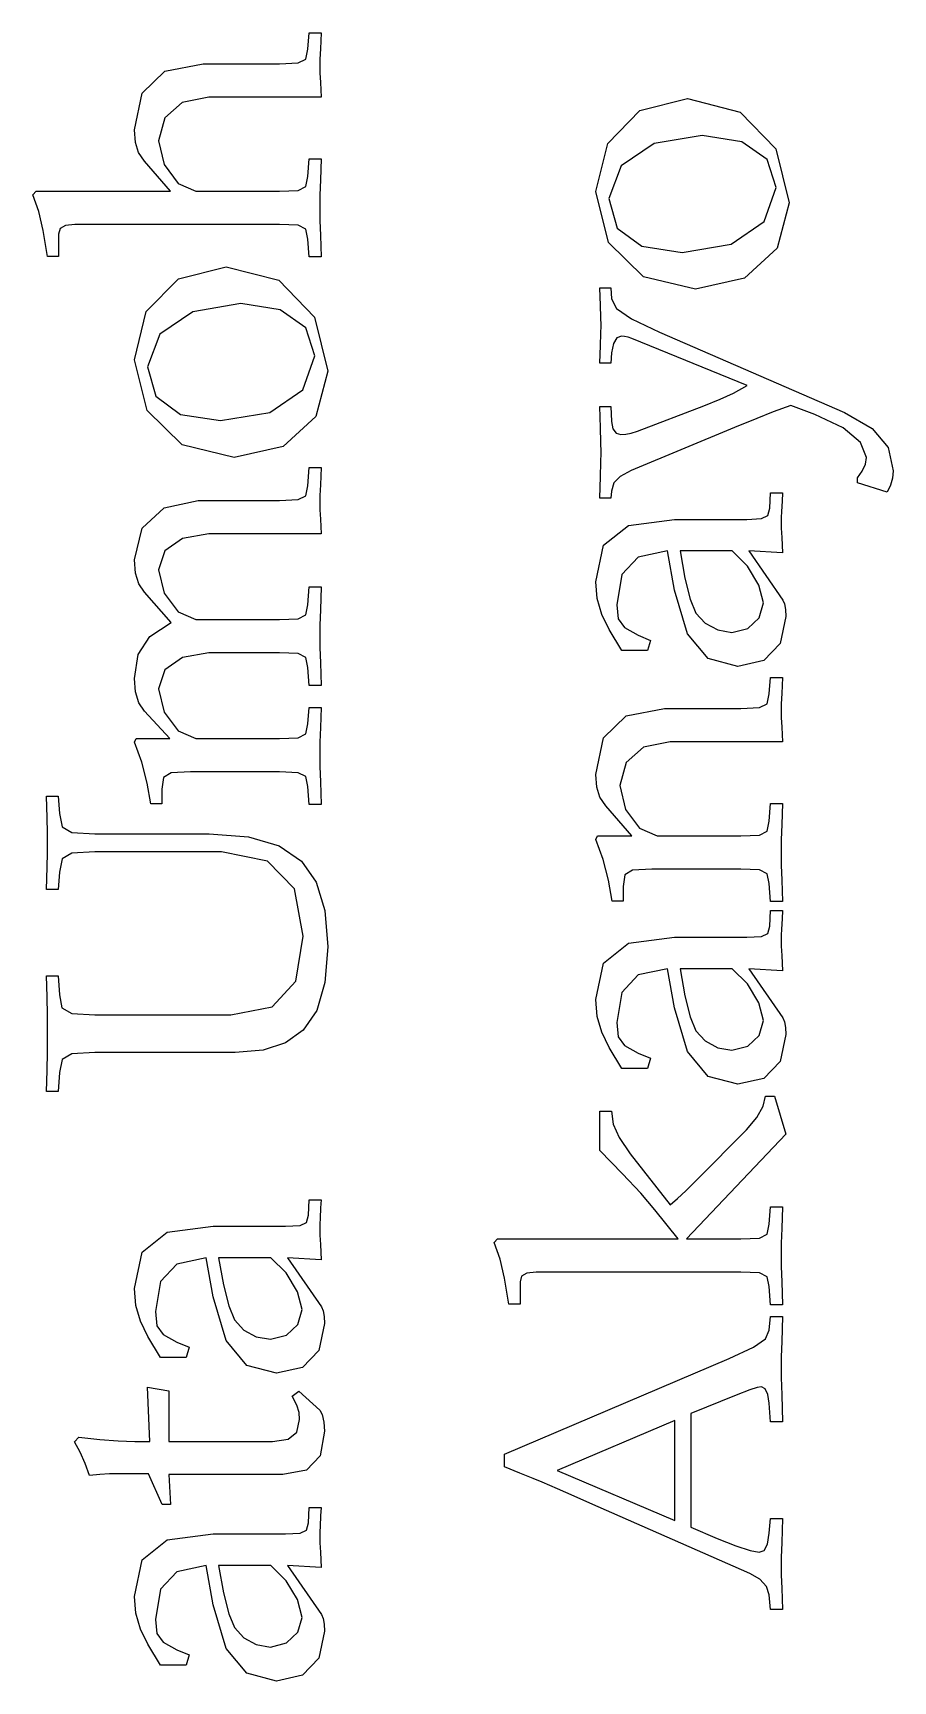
# Model space of a CAD drawing. Header units: metres. Extents: x -185 to 1201, y -340 to 309.
# Drawn here: x 944.49 to 965.65, y 64.64 to 105.17 of the extents above; entities that cross this region are included whole.
import ezdxf

# ---------------------------------------------------------------- set-up
doc = ezdxf.new("R2010")
doc.units = ezdxf.units.M

msp = doc.modelspace()

# ---------------------------------------------------------------- linework, layer by layer
for p, q in [((951.26, 104.768), (951.289, 105.167)), ((951.289, 105.167), (951.58, 105.167)), ((951.58, 105.167), (951.564, 104.774)), ((951.206, 104.526), (951.26, 104.768)), ((951.564, 104.774), (951.554, 104.526)), ((947.177, 103.689), (947.739, 104.229)), ((947.739, 104.229), (948.683, 104.408)), ((948.683, 104.408), (950.56, 104.408)), ((950.56, 104.408), (951.015, 104.43)), ((951.015, 104.43), (951.206, 104.526)), ((951.554, 104.526), (951.551, 104.36)), ((951.551, 104.36), (951.554, 104.186)), ((951.554, 104.186), (951.564, 103.953)), ((951.564, 103.953), (951.58, 103.591)), ((946.992, 102.785), (947.177, 103.689)), ((948.166, 103.456), (947.738, 103.082)), ((948.819, 103.591), (948.166, 103.456)), ((951.58, 103.591), (948.819, 103.591)), ((959.426, 103.257), (960.598, 103.553)), ((960.598, 103.553), (961.894, 103.221)), ((947.738, 103.082), (947.585, 102.512)), ((958.633, 102.453), (959.426, 103.257)), ((961.894, 103.221), (962.773, 102.318)), ((947.013, 102.471), (946.992, 102.785)), ((960.958, 102.649), (959.775, 102.447)), ((961.93, 102.494), (960.958, 102.649)), ((947.089, 102.226), (947.013, 102.471)), ((947.235, 102.016), (947.089, 102.226)), ((947.585, 102.512), (947.724, 101.929)), ((958.342, 101.269), (958.633, 102.453)), ((959.775, 102.447), (958.964, 101.899)), ((962.555, 102.053), (961.93, 102.494)), ((962.773, 102.318), (963.097, 100.987)), ((947.876, 101.278), (947.235, 102.016)), ((947.724, 101.929), (948.067, 101.466)), ((951.26, 101.637), (951.289, 102.075)), ((951.289, 102.075), (951.58, 102.075)), ((951.58, 102.075), (951.564, 101.555)), ((958.964, 101.899), (958.663, 101.094)), ((962.776, 101.366), (962.555, 102.053)), ((948.067, 101.466), (948.498, 101.278)), ((951.015, 101.295), (951.206, 101.393)), ((951.206, 101.393), (951.26, 101.637)), ((951.564, 101.555), (951.554, 101.182)), ((962.483, 100.529), (962.776, 101.366)), ((944.493, 101.19), (944.571, 101.278)), ((944.634, 100.777), (944.493, 101.19)), ((944.571, 101.278), (947.876, 101.278)), ((948.498, 101.278), (950.56, 101.278)), ((950.56, 101.278), (951.015, 101.295)), ((951.554, 101.182), (951.551, 100.869)), ((958.656, 100.015), (958.342, 101.269)), ((958.663, 101.094), (958.87, 100.371)), ((963.097, 100.987), (962.804, 99.8755)), ((944.744, 100.313), (944.634, 100.777)), ((951.551, 100.869), (951.554, 100.557)), ((951.554, 100.557), (951.564, 100.184)), ((961.675, 99.9731), (962.483, 100.529)), ((944.853, 99.6734), (944.744, 100.313)), ((945.163, 100.359), (945.125, 100.218)), ((945.125, 100.218), (945.125, 99.6734)), ((945.29, 100.437), (945.163, 100.359)), ((945.523, 100.461), (945.29, 100.437)), ((950.56, 100.461), (945.523, 100.461)), ((951.015, 100.439), (950.56, 100.461)), ((951.206, 100.344), (951.015, 100.439)), ((951.26, 100.101), (951.206, 100.344)), ((951.289, 99.6637), (951.26, 100.101)), ((951.564, 100.184), (951.58, 99.6637)), ((958.87, 100.371), (959.477, 99.9242)), ((959.513, 99.1745), (958.656, 100.015)), ((959.477, 99.9242), (960.462, 99.7715)), ((960.462, 99.7715), (961.675, 99.9731)), ((962.804, 99.8755), (961.999, 99.1359)), ((945.125, 99.6734), (944.853, 99.6734)), ((948.075, 99.1224), (949.247, 99.4187)), ((949.247, 99.4187), (950.543, 99.086)), ((951.58, 99.6637), (951.289, 99.6637)), ((947.282, 98.3183), (948.075, 99.1224)), ((950.543, 99.086), (951.422, 98.1829)), ((958.456, 98.4647), (958.44, 98.8986)), ((958.44, 98.8986), (958.712, 98.8986)), ((958.712, 98.8986), (958.731, 98.6263)), ((960.792, 98.8673), (959.513, 99.1745)), ((961.999, 99.1359), (960.792, 98.8673)), ((949.607, 98.5145), (948.424, 98.3122)), ((950.579, 98.359), (949.607, 98.5145)), ((958.731, 98.6263), (958.853, 98.393)), ((946.992, 97.134), (947.282, 98.3183)), ((948.424, 98.3122), (947.613, 97.7641)), ((951.204, 97.9183), (950.579, 98.359)), ((951.422, 98.1829), (951.746, 96.852)), ((958.466, 98.1755), (958.456, 98.4647)), ((958.469, 97.9749), (958.466, 98.1755)), ((958.853, 98.393), (959.216, 98.1402)), ((959.216, 98.1402), (959.908, 97.8097)), ((947.613, 97.7641), (947.312, 96.959)), ((951.425, 97.2312), (951.204, 97.9183)), ((958.456, 97.4852), (958.466, 97.7744)), ((958.466, 97.7744), (958.469, 97.9749)), ((958.855, 97.6671), (958.773, 97.531)), ((958.974, 97.7124), (958.855, 97.6671)), ((959.049, 97.7059), (958.974, 97.7124)), ((959.134, 97.6865), (959.049, 97.7059)), ((959.227, 97.6541), (959.134, 97.6865)), ((959.908, 97.8097), (964.458, 95.8361)), ((958.44, 97.0513), (958.456, 97.4852)), ((958.731, 97.3041), (958.712, 97.0513)), ((958.773, 97.531), (958.731, 97.3041)), ((962.066, 96.4972), (959.227, 97.6541)), ((947.305, 95.8805), (946.992, 97.134)), ((947.312, 96.959), (947.519, 96.236)), ((951.132, 96.3944), (951.425, 97.2312)), ((951.746, 96.852), (951.453, 95.7408)), ((958.712, 97.0513), (958.44, 97.0513)), ((961.73, 96.3124), (962.066, 96.4972)), ((947.519, 96.236), (948.126, 95.7894)), ((950.324, 95.8384), (951.132, 96.3944)), ((960.997, 96.0013), (961.404, 96.1601)), ((961.404, 96.1601), (961.73, 96.3124)), ((948.163, 95.0397), (947.305, 95.8805)), ((948.126, 95.7894), (949.111, 95.6368)), ((949.111, 95.6368), (950.324, 95.8384)), ((951.453, 95.7408), (950.648, 95.0012)), ((958.456, 95.454), (958.44, 95.9819)), ((958.44, 95.9819), (958.712, 95.9819)), ((958.712, 95.9819), (958.731, 95.6124)), ((959.363, 95.3791), (960.997, 96.0013)), ((962.299, 95.6899), (961.755, 95.4666)), ((962.708, 95.8526), (962.299, 95.6899)), ((963.135, 96.0111), (962.708, 95.8526)), ((963.729, 95.7874), (963.135, 96.0111)), ((964.426, 95.4565), (963.729, 95.7874)), ((964.458, 95.8361), (965.144, 95.4436)), ((958.466, 95.1033), (958.456, 95.454)), ((958.731, 95.6124), (958.763, 95.4342)), ((958.763, 95.4342), (958.839, 95.3273)), ((958.839, 95.3273), (958.955, 95.2916)), ((958.955, 95.2916), (959.078, 95.3013)), ((959.078, 95.3013), (959.214, 95.3305)), ((961.755, 95.4666), (959.208, 94.4069)), ((959.214, 95.3305), (959.363, 95.3791)), ((964.856, 95.0975), (964.426, 95.4565)), ((965.144, 95.4436), (965.532, 94.9776)), ((949.442, 94.7326), (948.163, 95.0397)), ((950.648, 95.0012), (949.442, 94.7326)), ((958.469, 94.8541), (958.466, 95.1033)), ((958.466, 94.6071), (958.469, 94.8541)), ((965.002, 94.7277), (964.856, 95.0975)), ((965.532, 94.9776), (965.654, 94.3972)), ((951.26, 94.0297), (951.289, 94.4866)), ((951.289, 94.4866), (951.58, 94.4866)), ((951.58, 94.4866), (951.564, 94.057)), ((958.456, 94.2585), (958.466, 94.6071)), ((964.897, 94.395), (964.974, 94.5646)), ((964.974, 94.5646), (965.002, 94.7277)), ((951.203, 93.7873), (951.26, 94.0297)), ((951.564, 94.057), (951.554, 93.7916)), ((958.44, 93.7263), (958.456, 94.2585)), ((958.788, 94.108), (958.731, 93.9014)), ((958.937, 94.265), (958.788, 94.108)), ((959.208, 94.4069), (958.937, 94.265)), ((964.779, 94.2319), (964.897, 94.395)), ((964.779, 94.1055), (964.779, 94.2319)), ((965.508, 93.8722), (964.779, 94.1055)), ((965.593, 94.0493), (965.508, 93.8722)), ((965.64, 94.22), (965.593, 94.0493)), ((965.654, 94.3972), (965.64, 94.22)), ((947.723, 93.4906), (948.557, 93.6699)), ((948.557, 93.6699), (950.56, 93.6699)), ((950.56, 93.6699), (951.018, 93.6919)), ((951.018, 93.6919), (951.203, 93.7873)), ((951.554, 93.7916), (951.551, 93.6213)), ((951.551, 93.6213), (951.554, 93.4459)), ((958.712, 93.7263), (958.44, 93.7263)), ((958.731, 93.9014), (958.712, 93.7263)), ((962.62, 93.4802), (962.64, 93.8594)), ((962.64, 93.8594), (962.931, 93.8594)), ((962.922, 93.6552), (962.908, 93.4028)), ((962.931, 93.8594), (962.922, 93.6552)), ((947.183, 92.9872), (947.723, 93.4906)), ((951.554, 93.4459), (951.564, 93.2101)), ((951.564, 93.2101), (951.58, 92.8532)), ((959.145, 93.0603), (960.277, 93.208)), ((960.277, 93.208), (962.056, 93.208)), ((962.056, 93.208), (962.421, 93.2267)), ((962.421, 93.2267), (962.573, 93.2994)), ((962.573, 93.2994), (962.62, 93.4802)), ((962.903, 93.2562), (962.902, 93.1399)), ((962.908, 93.4028), (962.903, 93.2562)), ((946.992, 92.2116), (947.183, 92.9872)), ((948.819, 92.8532), (948.171, 92.7405)), ((951.58, 92.8532), (948.819, 92.8532)), ((958.529, 92.5714), (959.145, 93.0603)), ((962.902, 93.1399), (962.905, 92.9887)), ((962.905, 92.9887), (962.915, 92.7597)), ((947.74, 92.4312), (947.585, 91.9685)), ((948.171, 92.7405), (947.74, 92.4312)), ((958.342, 91.6719), (958.529, 92.5714)), ((960.102, 92.4302), (959.386, 92.2775)), ((960.277, 91.4677), (960.102, 92.4302)), ((961.697, 92.4302), (960.413, 92.4302)), ((960.413, 92.4302), (960.529, 91.7622)), ((962.073, 92.0589), (961.697, 92.4302)), ((962.931, 92.3816), (962.105, 92.4302)), ((962.105, 92.4302), (962.941, 91.2247)), ((962.915, 92.7597), (962.931, 92.3816)), ((947.018, 91.8883), (946.992, 92.2116)), ((959.386, 92.2775), (958.984, 91.8505)), ((962.354, 91.5926), (962.073, 92.0589)), ((947.098, 91.6211), (947.018, 91.8883)), ((947.235, 91.4144), (947.098, 91.6211)), ((947.585, 91.9685), (947.724, 91.3917)), ((958.378, 91.2589), (958.342, 91.6719)), ((958.984, 91.8505), (958.858, 91.108)), ((960.529, 91.7622), (960.66, 91.2477)), ((962.465, 91.1566), (962.354, 91.5926)), ((947.896, 90.6755), (947.235, 91.4144)), ((947.724, 91.3917), (948.067, 90.9315)), ((951.26, 91.1032), (951.289, 91.5505)), ((951.289, 91.5505), (951.58, 91.5505)), ((951.58, 91.5505), (951.564, 90.9848)), ((958.488, 90.8696), (958.378, 91.2589)), ((960.598, 90.3936), (960.277, 91.4677)), ((960.66, 91.2477), (960.802, 90.9038)), ((962.941, 91.2247), (962.983, 91.1296)), ((948.067, 90.9315), (948.498, 90.7435)), ((951.018, 90.7655), (951.203, 90.8609)), ((951.203, 90.8609), (951.26, 91.1032)), ((951.564, 90.9848), (951.554, 90.6092)), ((958.673, 90.4955), (958.488, 90.8696)), ((958.858, 91.108), (958.892, 90.7605)), ((960.802, 90.9038), (961.034, 90.655)), ((962.079, 90.5279), (962.358, 90.7904)), ((962.358, 90.7904), (962.465, 91.1566)), ((963.019, 90.8163), (962.878, 90.153)), ((962.983, 91.1296), (963.009, 90.9891)), ((963.009, 90.9891), (963.019, 90.8163)), ((947.372, 90.3305), (947.896, 90.6755)), ((948.498, 90.7435), (950.56, 90.7435)), ((950.56, 90.7435), (951.018, 90.7655)), ((951.554, 90.6092), (951.551, 90.3352)), ((958.984, 89.9802), (958.673, 90.4955)), ((958.892, 90.7605), (959.044, 90.5448)), ((959.044, 90.5448), (959.383, 90.3594)), ((961.103, 89.7839), (960.598, 90.3936)), ((961.034, 90.655), (961.339, 90.4883)), ((961.339, 90.4883), (961.687, 90.4274)), ((961.687, 90.4274), (962.079, 90.5279)), ((947.081, 89.8862), (947.372, 90.3305)), ((951.551, 90.3352), (951.554, 90.059)), ((951.554, 90.059), (951.564, 89.6813)), ((959.616, 89.9802), (958.984, 89.9802)), ((959.383, 90.3594), (959.684, 90.233)), ((959.684, 90.233), (959.616, 89.9802)), ((962.878, 90.153), (962.473, 89.736)), ((946.992, 89.2949), (947.081, 89.8862)), ((948.171, 89.8142), (947.74, 89.5049)), ((948.819, 89.9269), (948.171, 89.8142)), ((950.56, 89.9269), (948.819, 89.9269)), ((951.015, 89.9071), (950.56, 89.9269)), ((951.206, 89.8073), (951.015, 89.9071)), ((951.26, 89.5672), (951.206, 89.8073)), ((951.289, 89.1199), (951.26, 89.5672)), ((951.564, 89.6813), (951.58, 89.1199)), ((961.833, 89.5913), (961.103, 89.7839)), ((962.473, 89.736), (961.833, 89.5913)), ((947.018, 88.9647), (946.992, 89.2949)), ((947.74, 89.5049), (947.585, 89.0422)), ((962.61, 88.917), (962.64, 89.3156)), ((962.64, 89.3156), (962.931, 89.3156)), ((962.931, 89.3156), (962.915, 88.9228)), ((947.098, 88.695), (947.018, 88.9647)), ((947.585, 89.0422), (947.724, 88.4653)), ((951.58, 89.1199), (951.289, 89.1199)), ((962.556, 88.6747), (962.61, 88.917)), ((962.915, 88.9228), (962.905, 88.6747)), ((947.235, 88.488), (947.098, 88.695)), ((947.857, 87.8172), (947.235, 88.488)), ((947.724, 88.4653), (948.067, 88.0051)), ((951.26, 88.1769), (951.289, 88.5852)), ((951.289, 88.5852), (951.58, 88.5852)), ((951.58, 88.5852), (951.564, 88.0887)), ((958.528, 87.8385), (959.09, 88.3783)), ((959.09, 88.3783), (960.034, 88.5573)), ((960.034, 88.5573), (961.91, 88.5573)), ((961.91, 88.5573), (962.366, 88.5792)), ((962.366, 88.5792), (962.556, 88.6747)), ((962.905, 88.6747), (962.902, 88.5087)), ((962.902, 88.5087), (962.905, 88.3355)), ((948.067, 88.0051), (948.498, 87.8172)), ((951.206, 87.9324), (951.26, 88.1769)), ((951.564, 88.0887), (951.554, 87.7304)), ((962.905, 88.3355), (962.915, 88.1018)), ((962.915, 88.1018), (962.931, 87.7406)), ((946.992, 87.7297), (947.03, 87.8172)), ((947.173, 87.237), (946.992, 87.7297)), ((947.03, 87.8172), (947.857, 87.8172)), ((948.498, 87.8172), (950.56, 87.8172)), ((950.56, 87.8172), (951.015, 87.8348)), ((951.015, 87.8348), (951.206, 87.9324)), ((951.554, 87.7304), (951.551, 87.4282)), ((958.342, 86.9337), (958.528, 87.8385)), ((959.517, 87.6055), (959.089, 87.2307)), ((960.17, 87.7406), (959.517, 87.6055)), ((962.931, 87.7406), (960.17, 87.7406)), ((947.306, 86.725), (947.173, 87.237)), ((951.551, 87.4282), (951.554, 87.134)), ((951.554, 87.134), (951.564, 86.7534)), ((959.089, 87.2307), (958.935, 86.6615)), ((947.39, 86.213), (947.306, 86.725)), ((947.704, 86.8586), (947.662, 86.5727)), ((947.896, 86.9738), (947.704, 86.8586)), ((948.372, 87.0005), (947.896, 86.9738)), ((950.56, 87.0005), (948.372, 87.0005)), ((951.015, 86.9785), (950.56, 87.0005)), ((951.206, 86.8831), (951.015, 86.9785)), ((951.26, 86.6407), (951.206, 86.8831)), ((951.564, 86.7534), (951.58, 86.1935)), ((958.364, 86.62), (958.342, 86.9337)), ((944.84, 85.8675), (944.823, 86.4008)), ((944.823, 86.4008), (945.115, 86.4008)), ((945.115, 86.4008), (945.144, 85.9731)), ((947.662, 86.5727), (947.662, 86.213)), ((951.289, 86.1935), (951.26, 86.6407)), ((958.44, 86.3755), (958.364, 86.62)), ((958.585, 86.1656), (958.44, 86.3755)), ((958.935, 86.6615), (959.075, 86.0778)), ((945.144, 85.9731), (945.213, 85.6436)), ((947.662, 86.213), (947.39, 86.213)), ((951.58, 86.1935), (951.289, 86.1935)), ((959.227, 85.4267), (958.585, 86.1656)), ((959.075, 86.0778), (959.418, 85.6151)), ((962.61, 85.7865), (962.64, 86.224)), ((962.64, 86.224), (962.931, 86.224)), ((962.931, 86.224), (962.915, 85.704)), ((944.849, 85.4985), (944.84, 85.8675)), ((945.213, 85.6436), (945.451, 85.5085)), ((945.451, 85.5085), (946.019, 85.4772)), ((959.418, 85.6151), (959.849, 85.4267)), ((962.366, 85.4444), (962.556, 85.542)), ((962.556, 85.542), (962.61, 85.7865)), ((962.915, 85.704), (962.905, 85.3309)), ((944.853, 85.2439), (944.849, 85.4985)), ((944.849, 85.0073), (944.853, 85.2439)), ((946.019, 85.4772), (948.829, 85.4772)), ((948.829, 85.4772), (949.795, 85.4048)), ((949.795, 85.4048), (950.547, 85.1834)), ((950.547, 85.1834), (951.104, 84.8064)), ((958.342, 85.3392), (958.381, 85.4267)), ((958.524, 84.8466), (958.342, 85.3392)), ((958.381, 85.4267), (959.227, 85.4267)), ((959.849, 85.4267), (961.91, 85.4267)), ((961.91, 85.4267), (962.366, 85.4444)), ((962.905, 85.3309), (962.902, 85.0184)), ((944.84, 84.654), (944.849, 85.0073)), ((945.213, 84.8636), (945.144, 84.5341)), ((945.451, 84.9987), (945.213, 84.8636)), ((946.019, 85.0299), (945.451, 84.9987)), ((949.13, 85.0299), (946.019, 85.0299)), ((950.261, 84.8063), (949.13, 85.0299)), ((950.926, 84.1226), (950.261, 84.8063)), ((951.104, 84.8064), (951.465, 84.2875)), ((958.657, 84.3346), (958.524, 84.8466)), ((962.902, 85.0184), (962.905, 84.7058)), ((962.905, 84.7058), (962.915, 84.3328)), ((944.823, 84.1064), (944.84, 84.654)), ((945.144, 84.5341), (945.115, 84.1064)), ((951.465, 84.2875), (951.677, 83.5914)), ((958.741, 83.8225), (958.657, 84.3346)), ((959.055, 84.4682), (959.013, 84.1823)), ((959.247, 84.5834), (959.055, 84.4682)), ((959.723, 84.61), (959.247, 84.5834)), ((961.91, 84.61), (959.723, 84.61)), ((962.366, 84.5902), (961.91, 84.61)), ((962.556, 84.4905), (962.366, 84.5902)), ((962.61, 84.2503), (962.556, 84.4905)), ((962.915, 84.3328), (962.931, 83.8128)), ((945.115, 84.1064), (944.823, 84.1064)), ((951.143, 82.9591), (950.926, 84.1226)), ((959.013, 84.1823), (959.013, 83.8225)), ((962.64, 83.8128), (962.61, 84.2503)), ((951.677, 83.5914), (951.746, 82.6966)), ((959.013, 83.8225), (958.741, 83.8225)), ((962.62, 83.2073), (962.64, 83.5865)), ((962.931, 83.8128), (962.64, 83.8128)), ((962.64, 83.5865), (962.931, 83.5865)), ((962.931, 83.5865), (962.922, 83.3823)), ((962.573, 83.0265), (962.62, 83.2073)), ((962.908, 83.1299), (962.903, 82.9833)), ((962.922, 83.3823), (962.908, 83.1299)), ((950.958, 81.8569), (951.143, 82.9591)), ((951.746, 82.6966), (951.678, 81.8191)), ((958.529, 82.2984), (959.145, 82.7874)), ((959.145, 82.7874), (960.277, 82.935)), ((960.277, 82.935), (962.056, 82.935)), ((962.056, 82.935), (962.421, 82.9538)), ((962.421, 82.9538), (962.573, 83.0265)), ((962.903, 82.9833), (962.902, 82.867)), ((962.902, 82.867), (962.905, 82.7158)), ((962.905, 82.7158), (962.915, 82.4868)), ((958.342, 81.399), (958.529, 82.2984)), ((962.915, 82.4868), (962.931, 82.1087)), ((944.84, 81.4673), (944.823, 81.9869)), ((944.823, 81.9869), (945.115, 81.9869)), ((945.115, 81.9869), (945.144, 81.5202)), ((950.378, 81.2257), (950.958, 81.8569)), ((959.386, 82.0046), (958.984, 81.5775)), ((960.102, 82.1573), (959.386, 82.0046)), ((960.277, 81.1948), (960.102, 82.1573)), ((961.697, 82.1573), (960.413, 82.1573)), ((960.413, 82.1573), (960.529, 81.4893)), ((962.073, 81.786), (961.697, 82.1573)), ((962.931, 82.1087), (962.105, 82.1573)), ((962.105, 82.1573), (962.941, 80.9517)), ((944.849, 81.019), (944.84, 81.4673)), ((945.144, 81.5202), (945.207, 81.1951)), ((951.678, 81.8191), (951.476, 81.1339)), ((958.984, 81.5775), (958.858, 80.8351)), ((960.529, 81.4893), (960.66, 80.9748)), ((962.354, 81.3197), (962.073, 81.786)), ((945.207, 81.1951), (945.451, 81.0579)), ((945.451, 81.0579), (946.019, 81.0244)), ((949.364, 81.0244), (950.378, 81.2257)), ((951.476, 81.1339), (951.143, 80.6452)), ((958.378, 80.9859), (958.342, 81.399)), ((960.598, 80.1206), (960.277, 81.1948)), ((962.465, 80.8837), (962.354, 81.3197)), ((944.853, 80.5577), (944.849, 81.019)), ((946.019, 81.0244), (949.364, 81.0244)), ((951.143, 80.6452), (950.709, 80.3399)), ((958.488, 80.5967), (958.378, 80.9859)), ((958.858, 80.8351), (958.892, 80.4876)), ((960.66, 80.9748), (960.802, 80.6309)), ((962.358, 80.5175), (962.465, 80.8837)), ((962.941, 80.9517), (962.983, 80.8567)), ((962.983, 80.8567), (963.009, 80.7162)), ((963.009, 80.7162), (963.019, 80.5434)), ((944.849, 80.1033), (944.853, 80.5577)), ((950.709, 80.3399), (950.157, 80.1599)), ((958.673, 80.2225), (958.488, 80.5967)), ((958.892, 80.4876), (959.044, 80.2719)), ((959.044, 80.2719), (959.383, 80.0865)), ((960.802, 80.6309), (961.034, 80.3821)), ((961.034, 80.3821), (961.339, 80.2154)), ((961.687, 80.1545), (962.079, 80.255)), ((962.079, 80.255), (962.358, 80.5175)), ((963.019, 80.5434), (962.878, 79.8801)), ((944.84, 79.6575), (944.849, 80.1033)), ((945.209, 79.9301), (945.144, 79.6049)), ((945.449, 80.0673), (945.209, 79.9301)), ((946.019, 80.1008), (945.449, 80.0673)), ((949.471, 80.1008), (946.019, 80.1008)), ((950.157, 80.1599), (949.471, 80.1008)), ((958.984, 79.7073), (958.673, 80.2225)), ((959.383, 80.0865), (959.684, 79.9601)), ((959.684, 79.9601), (959.616, 79.7073)), ((961.103, 79.511), (960.598, 80.1206)), ((961.339, 80.2154), (961.687, 80.1545)), ((962.878, 79.8801), (962.473, 79.4631)), ((944.823, 79.1383), (944.84, 79.6575)), ((945.144, 79.6049), (945.115, 79.1383)), ((959.616, 79.7073), (958.984, 79.7073)), ((961.833, 79.3184), (961.103, 79.511)), ((962.473, 79.4631), (961.833, 79.3184)), ((945.115, 79.1383), (944.823, 79.1383)), ((962.459, 78.7791), (962.513, 79.0279)), ((962.513, 79.0279), (962.737, 79.0279)), ((962.737, 79.0279), (963.019, 78.0946)), ((958.44, 77.6862), (958.44, 78.6585)), ((958.44, 78.6585), (958.731, 78.6585)), ((958.731, 78.6585), (958.772, 78.3387)), ((962.302, 78.5022), (962.459, 78.7791)), ((958.772, 78.3387), (958.914, 78.0125)), ((962.047, 78.2015), (962.302, 78.5022)), ((958.914, 78.0125), (959.188, 77.6085)), ((963.019, 78.0946), (960.569, 75.5182)), ((960.831, 76.9765), (962.047, 78.2015)), ((959, 77.1159), (958.44, 77.6862)), ((959.188, 77.6085), (960.17, 76.3543)), ((959.445, 76.6363), (959, 77.1159)), ((959.791, 76.2279), (959.445, 76.6363)), ((960.352, 76.5113), (960.552, 76.6964)), ((960.552, 76.6964), (960.831, 76.9765)), ((951.269, 76.1008), (951.289, 76.48)), ((951.289, 76.48), (951.58, 76.48)), ((951.571, 76.2758), (951.557, 76.0234)), ((951.58, 76.48), (951.571, 76.2758)), ((960.365, 75.5182), (959.791, 76.2279)), ((960.17, 76.3543), (960.352, 76.5113)), ((962.61, 75.8779), (962.64, 76.3057)), ((962.64, 76.3057), (962.931, 76.3057)), ((962.931, 76.3057), (962.915, 75.7756)), ((947.794, 75.681), (948.926, 75.8286)), ((948.926, 75.8286), (950.705, 75.8286)), ((950.705, 75.8286), (951.07, 75.8474)), ((951.07, 75.8474), (951.222, 75.9201)), ((951.222, 75.9201), (951.269, 76.1008)), ((951.552, 75.8769), (951.551, 75.7606)), ((951.557, 76.0234), (951.552, 75.8769)), ((962.556, 75.6334), (962.61, 75.8779)), ((947.178, 75.192), (947.794, 75.681)), ((951.551, 75.7606), (951.554, 75.6093)), ((951.554, 75.6093), (951.564, 75.3803)), ((951.564, 75.3803), (951.58, 75.0023)), ((955.844, 75.4307), (955.922, 75.5182)), ((955.985, 75.0181), (955.844, 75.4307)), ((955.922, 75.5182), (960.365, 75.5182)), ((960.569, 75.5182), (961.91, 75.5182)), ((961.91, 75.5182), (962.366, 75.5358)), ((962.366, 75.5358), (962.556, 75.6334)), ((962.905, 75.4098), (962.902, 75.1196)), ((962.915, 75.7756), (962.905, 75.4098)), ((946.992, 74.2925), (947.178, 75.192)), ((948.751, 75.0508), (948.035, 74.8982)), ((948.926, 74.0883), (948.751, 75.0508)), ((950.346, 75.0508), (949.062, 75.0508)), ((949.062, 75.0508), (949.178, 74.3829)), ((950.722, 74.6796), (950.346, 75.0508)), ((951.58, 75.0023), (950.754, 75.0508)), ((950.754, 75.0508), (951.59, 73.8453)), ((956.095, 74.5535), (955.985, 75.0181)), ((962.902, 75.1196), (962.905, 74.8366)), ((948.035, 74.8982), (947.633, 74.4711)), ((951.003, 74.2133), (950.722, 74.6796)), ((956.514, 74.5992), (956.476, 74.4585)), ((956.641, 74.6774), (956.514, 74.5992)), ((956.874, 74.7015), (956.641, 74.6774)), ((961.91, 74.7015), (956.874, 74.7015)), ((962.366, 74.6796), (961.91, 74.7015)), ((962.556, 74.5842), (962.366, 74.6796)), ((962.61, 74.3418), (962.556, 74.5842)), ((962.905, 74.8366), (962.915, 74.4563)), ((947.028, 73.8795), (946.992, 74.2925)), ((947.633, 74.4711), (947.507, 73.7286)), ((949.178, 74.3829), (949.309, 73.8683)), ((951.114, 73.7773), (951.003, 74.2133)), ((956.204, 73.914), (956.095, 74.5535)), ((956.476, 74.4585), (956.476, 73.914)), ((962.64, 73.8946), (962.61, 74.3418)), ((962.915, 74.4563), (962.931, 73.8946)), ((947.137, 73.4902), (947.028, 73.8795)), ((949.247, 73.0142), (948.926, 74.0883)), ((949.309, 73.8683), (949.451, 73.5244)), ((951.007, 73.411), (951.114, 73.7773)), ((951.59, 73.8453), (951.632, 73.7502)), ((956.476, 73.914), (956.204, 73.914)), ((962.931, 73.8946), (962.64, 73.8946)), ((947.322, 73.1161), (947.137, 73.4902)), ((947.507, 73.7286), (947.541, 73.3811)), ((947.541, 73.3811), (947.693, 73.1655)), ((949.451, 73.5244), (949.683, 73.2756)), ((950.728, 73.1485), (951.007, 73.411)), ((951.668, 73.4369), (951.527, 72.7737)), ((951.632, 73.7502), (951.659, 73.6098)), ((951.659, 73.6098), (951.668, 73.4369)), ((962.61, 73.2758), (962.64, 73.6063)), ((962.64, 73.6063), (962.931, 73.6063)), ((962.931, 73.6063), (962.915, 72.9967)), ((947.633, 72.6008), (947.322, 73.1161)), ((947.693, 73.1655), (948.032, 72.98)), ((948.032, 72.98), (948.333, 72.8536)), ((949.752, 72.4046), (949.247, 73.0142)), ((949.683, 73.2756), (949.988, 73.1089)), ((949.988, 73.1089), (950.336, 73.0481)), ((950.336, 73.0481), (950.728, 73.1485)), ((962.222, 72.8523), (962.513, 73.0576)), ((962.513, 73.0576), (962.61, 73.2758)), ((962.915, 72.9967), (962.905, 72.6183)), ((948.265, 72.6008), (947.633, 72.6008)), ((948.333, 72.8536), (948.265, 72.6008)), ((951.527, 72.7737), (951.122, 72.3567)), ((956.097, 70.223), (961.619, 72.5758)), ((961.619, 72.5758), (962.222, 72.8523)), ((962.905, 72.6183), (962.902, 72.3716)), ((950.482, 72.2119), (949.752, 72.4046)), ((951.122, 72.3567), (950.482, 72.2119)), ((962.902, 72.3716), (962.905, 72.1077)), ((947.371, 70.5371), (947.312, 71.8691)), ((947.312, 71.8691), (947.837, 71.7816)), ((947.837, 71.7816), (947.837, 70.5371)), ((950.871, 71.6454), (951.036, 71.7719)), ((951.036, 71.7719), (951.551, 71.3052)), ((962.128, 71.8023), (961.794, 71.6716)), ((962.309, 71.8618), (962.128, 71.8023)), ((962.416, 71.8758), (962.309, 71.8618)), ((962.51, 71.8286), (962.416, 71.8758)), ((962.575, 71.6929), (962.51, 71.8286)), ((962.905, 72.1077), (962.915, 71.6796)), ((950.983, 71.4276), (950.871, 71.6454)), ((951.04, 71.2508), (950.983, 71.4276)), ((961.794, 71.6716), (960.676, 71.2244)), ((962.61, 71.4772), (962.575, 71.6929)), ((962.64, 71.0203), (962.61, 71.4772)), ((962.915, 71.6796), (962.931, 71.0203)), ((950.987, 70.7647), (951.055, 71.0719)), ((951.055, 71.0719), (951.04, 71.2508)), ((951.551, 71.3052), (951.612, 71.1953)), ((951.612, 71.1953), (951.653, 71.0099)), ((951.653, 71.0099), (951.668, 70.7899)), ((960.287, 71.0494), (957.39, 69.8244)), ((960.287, 68.5896), (960.287, 71.0494)), ((960.676, 71.2244), (960.676, 68.4244)), ((962.931, 71.0203), (962.64, 71.0203)), ((945.514, 70.5274), (945.621, 70.6441)), ((945.653, 70.2721), (945.514, 70.5274)), ((945.621, 70.6441), (946.141, 70.5818)), ((946.141, 70.5818), (946.591, 70.5475)), ((946.591, 70.5475), (947.001, 70.5371)), ((947.001, 70.5371), (947.371, 70.5371)), ((947.837, 70.5371), (950.385, 70.5371)), ((950.385, 70.5371), (950.77, 70.5915)), ((950.77, 70.5915), (950.987, 70.7647)), ((951.668, 70.7899), (951.561, 70.1799)), ((945.777, 69.9952), (945.653, 70.2721)), ((951.561, 70.1799), (951.224, 69.8313)), ((956.097, 69.9119), (956.097, 70.223)), ((945.883, 69.701), (945.777, 69.9952)), ((946.136, 69.724), (945.883, 69.701)), ((946.379, 69.7363), (946.136, 69.724)), ((946.651, 69.7399), (946.379, 69.7363)), ((947.332, 69.7399), (946.651, 69.7399)), ((947.672, 68.9816), (947.332, 69.7399)), ((950.637, 69.7204), (947.837, 69.7204)), ((947.837, 69.7204), (947.876, 68.9816)), ((951.224, 69.8313), (950.637, 69.7204)), ((956.474, 69.7596), (956.097, 69.9119)), ((956.798, 69.6267), (956.474, 69.7596)), ((957.39, 69.8244), (960.287, 68.5896)), ((957.02, 69.5328), (956.798, 69.6267)), ((957.399, 69.3667), (957.02, 69.5328)), ((957.805, 69.1899), (957.399, 69.3667)), ((947.876, 68.9816), (947.672, 68.9816)), ((951.269, 68.5337), (951.289, 68.9129)), ((951.289, 68.9129), (951.58, 68.9129)), ((951.58, 68.9129), (951.571, 68.7087)), ((958.197, 69.0174), (957.805, 69.1899)), ((962.134, 67.2869), (958.197, 69.0174)), ((951.222, 68.353), (951.269, 68.5337)), ((951.571, 68.7087), (951.557, 68.4563)), ((962.61, 68.2786), (962.64, 68.6383)), ((962.64, 68.6383), (962.931, 68.6383)), ((962.931, 68.6383), (962.915, 68.0546)), ((947.178, 67.6249), (947.794, 68.1139)), ((947.794, 68.1139), (948.926, 68.2615)), ((948.926, 68.2615), (950.705, 68.2615)), ((950.705, 68.2615), (951.07, 68.2802)), ((951.07, 68.2802), (951.222, 68.353)), ((951.552, 68.3098), (951.551, 68.1935)), ((951.551, 68.1935), (951.554, 68.0422)), ((951.557, 68.4563), (951.552, 68.3098)), ((960.676, 68.4244), (961.327, 68.1521)), ((961.327, 68.1521), (961.784, 67.9732)), ((962.567, 68.0063), (962.61, 68.2786)), ((951.554, 68.0422), (951.564, 67.8132)), ((951.564, 67.8132), (951.58, 67.4352)), ((961.784, 67.9732), (962.14, 67.8547)), ((962.14, 67.8547), (962.358, 67.8119)), ((962.358, 67.8119), (962.486, 67.8573)), ((962.486, 67.8573), (962.567, 68.0063)), ((962.905, 67.6826), (962.902, 67.4619)), ((962.915, 68.0546), (962.905, 67.6826)), ((946.992, 66.7254), (947.178, 67.6249)), ((948.035, 67.3311), (947.633, 66.904)), ((948.751, 67.4837), (948.035, 67.3311)), ((948.926, 66.5212), (948.751, 67.4837)), ((950.346, 67.4837), (949.062, 67.4837)), ((949.062, 67.4837), (949.178, 66.8158)), ((950.722, 67.1125), (950.346, 67.4837)), ((951.58, 67.4352), (950.754, 67.4837)), ((950.754, 67.4837), (951.59, 66.2782)), ((962.379, 67.1465), (962.134, 67.2869)), ((962.902, 67.4619), (962.905, 67.252)), ((947.633, 66.904), (947.507, 66.1615)), ((951.003, 66.6462), (950.722, 67.1125)), ((962.541, 66.9671), (962.379, 67.1465)), ((962.61, 66.7619), (962.541, 66.9671)), ((962.905, 67.252), (962.915, 66.9297)), ((962.915, 66.9297), (962.931, 66.4021)), ((947.028, 66.3124), (946.992, 66.7254)), ((949.247, 65.4471), (948.926, 66.5212)), ((949.178, 66.8158), (949.309, 66.3012)), ((951.114, 66.2102), (951.003, 66.6462)), ((962.64, 66.4021), (962.61, 66.7619)), ((947.137, 65.9232), (947.028, 66.3124)), ((947.507, 66.1615), (947.541, 65.814)), ((949.309, 66.3012), (949.451, 65.9573)), ((951.007, 65.8439), (951.114, 66.2102)), ((951.59, 66.2782), (951.632, 66.1831)), ((951.632, 66.1831), (951.659, 66.0427)), ((962.931, 66.4021), (962.64, 66.4021)), ((947.322, 65.549), (947.137, 65.9232)), ((947.541, 65.814), (947.693, 65.5983)), ((949.451, 65.9573), (949.683, 65.7085)), ((949.683, 65.7085), (949.988, 65.5418)), ((950.728, 65.5814), (951.007, 65.8439)), ((951.668, 65.8698), (951.527, 65.2066)), ((951.659, 66.0427), (951.668, 65.8698)), ((947.633, 65.0338), (947.322, 65.549)), ((947.693, 65.5983), (948.032, 65.4129)), ((948.032, 65.4129), (948.333, 65.2865)), ((948.333, 65.2865), (948.265, 65.0338)), ((949.752, 64.8375), (949.247, 65.4471)), ((949.988, 65.5418), (950.336, 65.481)), ((950.336, 65.481), (950.728, 65.5814)), ((948.265, 65.0338), (947.633, 65.0338)), ((950.482, 64.6448), (949.752, 64.8375)), ((951.527, 65.2066), (951.122, 64.7896)), ((951.122, 64.7896), (950.482, 64.6448))]:
    msp.add_line(p, q)

doc.saveas('drawing.dxf')
